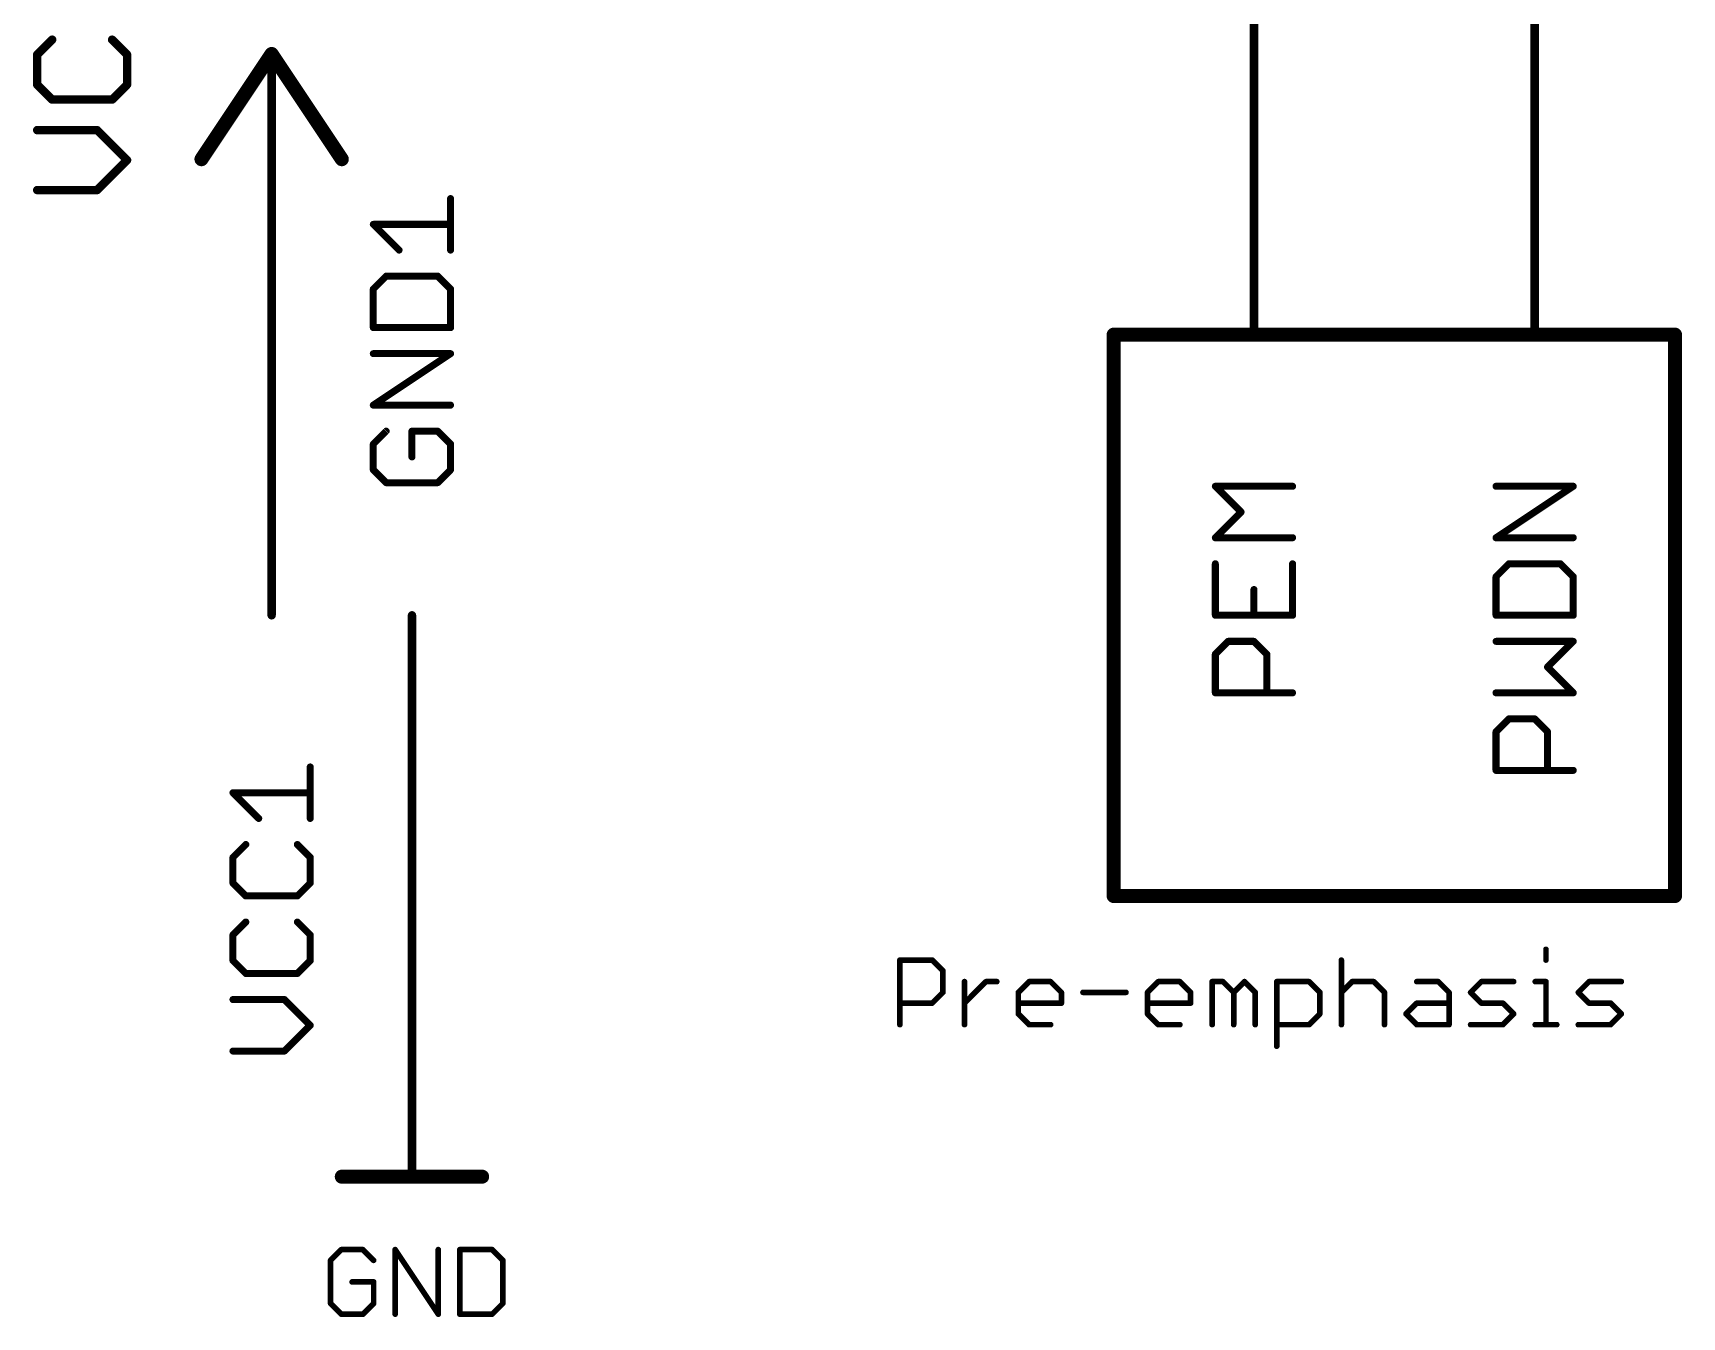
# Model space of a CAD drawing. Extents: x -72 to 265, y -97 to 216.
# Drawn here: x 115.06 to 144.91, y -12.7 to 10.54 of the extents above; entities that cross this region are included whole.
import ezdxf

# ---------------------------------------------------------------- set-up
doc = ezdxf.new("R2010")
doc.units = 0
for name, color, linetype in [('91', 94, 'CONTINUOUS'), ('94', 14, 'CONTINUOUS'), ('95', 251, 'CONTINUOUS'), ('96', 251, 'CONTINUOUS')]:
    doc.layers.add(name, color=color, linetype=linetype)

msp = doc.modelspace()

# ---------------------------------------------------------------- linework, layer by layer
at = {"layer": '91', "const_width": 0.1524}
for points in [[(137.16, 10.16), (137.16, 12.7)], [(142.24, 10.16), (142.24, 12.7)], [(119.38, 5.08), (119.38, 7.62)], [(121.92, -5.08), (121.92, -7.62)]]:
    msp.add_lwpolyline(points, dxfattribs=at)
at = {"layer": '91', "const_width": 0.0762}
for points in [[(137.1219, 10.16, 1), (137.1981, 10.16)], [(142.2019, 10.16, 1), (142.2781, 10.16)], [(119.4181, 7.62, 1), (119.3419, 7.62)], [(119.3419, 5.08, 1), (119.4181, 5.08)], [(121.9581, -5.08, 1), (121.8819, -5.08)], [(121.8819, -7.62, 1), (121.9581, -7.62)]]:
    msp.add_lwpolyline(points, format="xyb", dxfattribs=at)
at = {"layer": '94'}
for points, const_width in [([(119.38, 10.16), (118.11, 8.255)], 0.254), ([(120.65, 8.255), (119.38, 10.16)], 0.254), ([(119.38, 7.62), (119.38, 10.16)], 0.1524), ([(137.16, 10.16), (137.16, 5.08)], 0.1524), ([(142.24, 10.16), (142.24, 5.08)], 0.1524), ([(119.38, 5.08), (119.38, 0)], 0.1524), ([(144.78, 5.08), (134.62, 5.08)], 0.254), ([(134.62, 5.08), (134.62, -5.08)], 0.254), ([(144.78, -5.08), (144.78, 5.08)], 0.254), ([(121.92, -5.08), (121.92, 0)], 0.1524), ([(134.62, -5.08), (144.78, -5.08)], 0.254), ([(121.92, -7.62), (121.92, -10.16)], 0.1524), ([(120.65, -10.16), (123.19, -10.16)], 0.254)]:
    msp.add_lwpolyline(points, dxfattribs=dict(at, const_width=const_width))
for points, const_width in [([(119.4328, 10.1952, 1), (119.3272, 10.1248)], 0.127), ([(119.4328, 10.1248, 1), (119.3272, 10.1952)], 0.127), ([(119.4181, 10.16, 1), (119.3419, 10.16)], 0.0762), ([(137.1981, 10.16, 1), (137.1219, 10.16)], 0.0762), ([(142.2781, 10.16, 1), (142.2019, 10.16)], 0.0762), ([(118.0572, 8.2902, 1), (118.1628, 8.2198)], 0.127), ([(120.5972, 8.2198, 1), (120.7028, 8.2902)], 0.127), ([(119.3419, 7.62, 1), (119.4181, 7.62)], 0.0762), ([(119.4181, 5.08, 1), (119.3419, 5.08)], 0.0762), ([(134.62, 5.1435, 1), (134.62, 5.0165)], 0.127), ([(134.6835, 5.08, 1), (134.5565, 5.08)], 0.127), ([(137.1219, 5.08, 1), (137.1981, 5.08)], 0.0762), ([(142.2019, 5.08, 1), (142.2781, 5.08)], 0.0762), ([(144.8435, 5.08, 1), (144.7165, 5.08)], 0.127), ([(144.78, 5.0165, 1), (144.78, 5.1435)], 0.127), ([(119.3419, 0, 1), (119.4181, 0)], 0.0762), ([(121.9581, 0, 1), (121.8819, 0)], 0.0762), ([(121.8819, -5.08, 1), (121.9581, -5.08)], 0.0762), ([(134.62, -5.0165, 1), (134.62, -5.1435)], 0.127), ([(134.5565, -5.08, 1), (134.6835, -5.08)], 0.127), ([(144.7165, -5.08, 1), (144.8435, -5.08)], 0.127), ([(144.78, -5.1435, 1), (144.78, -5.0165)], 0.127), ([(121.9581, -7.62, 1), (121.8819, -7.62)], 0.0762), ([(120.65, -10.0965, 1), (120.65, -10.2235)], 0.127), ([(121.8819, -10.16, 1), (121.9581, -10.16)], 0.0762), ([(123.19, -10.2235, 1), (123.19, -10.0965)], 0.127)]:
    msp.add_lwpolyline(points, format="xyb", dxfattribs=dict(at, const_width=const_width))
at = {"layer": '95'}
for points, const_width in [([(122.6185, 6.6101), (122.6185, 7.5423)], 0.127), ([(121.6864, 6.6101), (121.2203, 7.0762)], 0.127), ([(121.2203, 7.0762), (122.6185, 7.0762)], 0.127), ([(121.4533, 6.139), (121.2203, 5.906)], 0.127), ([(121.2203, 5.906), (121.2203, 5.2069)], 0.127), ([(122.3855, 6.139), (121.4533, 6.139)], 0.127), ([(122.6185, 5.906), (122.3855, 6.139)], 0.127), ([(122.6185, 5.2069), (122.6185, 5.906)], 0.127), ([(121.2203, 5.2069), (122.6185, 5.2069)], 0.127), ([(121.2203, 3.8036), (122.6185, 4.7357)], 0.127), ([(122.6185, 4.7357), (121.2203, 4.7357)], 0.127), ([(122.6185, 3.8036), (121.2203, 3.8036)], 0.127), ([(121.4533, 3.3324), (121.2203, 3.0994)], 0.127), ([(122.3855, 3.3324), (121.9194, 3.3324)], 0.127), ([(121.9194, 3.3324), (121.9194, 2.8664)], 0.127), ([(122.6185, 3.0994), (122.3855, 3.3324)], 0.127), ([(121.2203, 3.0994), (121.2203, 2.6333)], 0.127), ([(122.6185, 2.6333), (122.6185, 3.0994)], 0.127), ([(121.2203, 2.6333), (121.4533, 2.4003)], 0.127), ([(122.3855, 2.4003), (122.6185, 2.6333)], 0.127), ([(121.4533, 2.4003), (122.3855, 2.4003)], 0.127), ([(136.9264, 1.8695), (136.4603, 2.3355)], 0.127), ([(136.4603, 2.3355), (137.8585, 2.3355)], 0.127), ([(141.5403, 1.4034), (142.9385, 2.3355)], 0.127), ([(142.9385, 2.3355), (141.5403, 2.3355)], 0.127), ([(136.4603, 1.4034), (136.9264, 1.8695)], 0.127), ([(137.8585, 1.4034), (136.4603, 1.4034)], 0.127), ([(142.9385, 1.4034), (141.5403, 1.4034)], 0.127), ([(136.4603, 0.9323), (136.4603, 0.0001)], 0.127), ([(137.8585, 0.0001), (137.8585, 0.9323)], 0.127), ([(141.7733, 0.9323), (141.5403, 0.6992)], 0.127), ([(142.7055, 0.9323), (141.7733, 0.9323)], 0.127), ([(142.9385, 0.6992), (142.7055, 0.9323)], 0.127), ([(141.5403, 0.6992), (141.5403, 0.0001)], 0.127), ([(142.9385, 0.0001), (142.9385, 0.6992)], 0.127), ([(137.1594, 0.0001), (137.1594, 0.4662)], 0.127), ([(136.4603, 0.0001), (137.8585, 0.0001)], 0.127), ([(141.5403, 0.0001), (142.9385, 0.0001)], 0.127), ([(136.4603, -0.704), (136.6933, -0.471)], 0.127), ([(136.6933, -0.471), (137.1594, -0.471)], 0.127), ([(137.1594, -0.471), (137.3924, -0.704)], 0.127), ([(142.9385, -0.471), (141.5403, -0.471)], 0.127), ([(142.4724, -0.9371), (142.9385, -0.471)], 0.127), ([(136.4603, -1.4031), (136.4603, -0.704)], 0.127), ([(137.3924, -0.704), (137.3924, -1.4031)], 0.127), ([(142.9385, -1.4031), (142.4724, -0.9371)], 0.127), ([(137.8585, -1.4031), (136.4603, -1.4031)], 0.127), ([(141.5403, -1.4031), (142.9385, -1.4031)], 0.127), ([(141.5403, -2.1073), (141.7733, -1.8743)], 0.127), ([(141.5403, -2.8064), (141.5403, -2.1073)], 0.127), ([(141.7733, -1.8743), (142.2394, -1.8743)], 0.127), ([(142.2394, -1.8743), (142.4724, -2.1073)], 0.127), ([(142.4724, -2.1073), (142.4724, -2.8064)], 0.127), ([(120.0785, -3.6766), (120.0785, -2.7445)], 0.127), ([(142.9385, -2.8064), (141.5403, -2.8064)], 0.127), ([(119.1464, -3.6766), (118.6803, -3.2105)], 0.127), ([(118.6803, -3.2105), (120.0785, -3.2105)], 0.127), ([(118.9133, -4.1477), (118.6803, -4.3808)], 0.127), ([(120.0785, -4.3808), (119.8455, -4.1477)], 0.127), ([(118.6803, -4.3808), (118.6803, -4.8468)], 0.127), ([(120.0785, -4.8468), (120.0785, -4.3808)], 0.127), ([(118.6803, -4.8468), (118.9133, -5.0799)], 0.127), ([(118.9133, -5.0799), (119.8455, -5.0799)], 0.127), ([(119.8455, -5.0799), (120.0785, -4.8468)], 0.127), ([(118.9133, -5.551), (118.6803, -5.784)], 0.127), ([(120.0785, -5.784), (119.8455, -5.551)], 0.127), ([(118.6803, -5.784), (118.6803, -6.2501)], 0.127), ([(120.0785, -6.2501), (120.0785, -5.784)], 0.127), ([(118.6803, -6.2501), (118.9133, -6.4831)], 0.127), ([(119.8455, -6.4831), (120.0785, -6.2501)], 0.127), ([(130.7508, -7.4092), (130.7508, -6.2398)], 0.1016), ([(130.7508, -6.2398), (131.3355, -6.2398)], 0.1016), ([(131.3355, -6.2398), (131.5304, -6.4347)], 0.1016), ([(138.7417, -6.2398), (138.7417, -7.4092)], 0.1016), ([(142.4448, -6.0449), (142.4448, -6.2398)], 0.1016), ([(118.9133, -6.4831), (119.8455, -6.4831)], 0.127), ([(131.5304, -6.4347), (131.5304, -6.8245)], 0.1016), ([(131.5304, -6.8245), (131.3355, -7.0194)], 0.1016), ([(131.9202, -7.4092), (131.9202, -6.6296)], 0.1016), ([(131.9202, -7.0194), (132.31, -6.6296)], 0.1016), ([(132.31, -6.6296), (132.5049, -6.6296)], 0.1016), ([(132.8947, -6.8245), (133.0896, -6.6296)], 0.1016), ([(132.8947, -7.2143), (132.8947, -6.8245)], 0.1016), ([(133.0896, -6.6296), (133.4794, -6.6296)], 0.1016), ([(133.4794, -6.6296), (133.6743, -6.8245)], 0.1016), ([(133.6743, -6.8245), (133.6743, -7.0194)], 0.1016), ([(134.0641, -6.8245), (134.8437, -6.8245)], 0.1016), ([(135.2335, -6.8245), (135.4284, -6.6296)], 0.1016), ([(135.2335, -7.2143), (135.2335, -6.8245)], 0.1016), ([(135.4284, -6.6296), (135.8182, -6.6296)], 0.1016), ([(135.8182, -6.6296), (136.0131, -6.8245)], 0.1016), ([(136.0131, -6.8245), (136.0131, -7.0194)], 0.1016), ([(136.4029, -7.4092), (136.4029, -6.6296)], 0.1016), ([(136.4029, -6.6296), (136.5978, -6.6296)], 0.1016), ([(136.5978, -6.6296), (136.7927, -6.8245)], 0.1016), ([(136.7927, -6.8245), (136.9876, -6.6296)], 0.1016), ([(136.7927, -6.8245), (136.7927, -7.4092)], 0.1016), ([(136.9876, -6.6296), (137.1825, -6.8245)], 0.1016), ([(137.1825, -6.8245), (137.1825, -7.4092)], 0.1016), ([(137.5723, -7.799), (137.5723, -6.6296)], 0.1016), ([(137.5723, -6.6296), (138.157, -6.6296)], 0.1016), ([(138.157, -6.6296), (138.3519, -6.8245)], 0.1016), ([(138.3519, -6.8245), (138.3519, -7.2143)], 0.1016), ([(138.7417, -6.8245), (138.9366, -6.6296)], 0.1016), ([(138.9366, -6.6296), (139.3264, -6.6296)], 0.1016), ([(139.3264, -6.6296), (139.5213, -6.8245)], 0.1016), ([(139.5213, -6.8245), (139.5213, -7.4092)], 0.1016), ([(140.106, -6.6296), (140.4958, -6.6296)], 0.1016), ([(140.4958, -6.6296), (140.6907, -6.8245)], 0.1016), ([(140.6907, -6.8245), (140.6907, -7.4092)], 0.1016), ([(141.0805, -6.8245), (141.2754, -6.6296)], 0.1016), ([(141.2754, -7.0194), (141.0805, -6.8245)], 0.1016), ([(141.2754, -6.6296), (141.8601, -6.6296)], 0.1016), ([(142.2499, -6.6296), (142.4448, -6.6296)], 0.1016), ([(142.4448, -6.6296), (142.4448, -7.4092)], 0.1016), ([(143.0295, -6.8245), (143.2244, -6.6296)], 0.1016), ([(143.2244, -7.0194), (143.0295, -6.8245)], 0.1016), ([(143.2244, -6.6296), (143.8091, -6.6296)], 0.1016), ([(119.6124, -6.9543), (118.6803, -6.9543)], 0.127), ([(120.0785, -7.4204), (119.6124, -6.9543)], 0.127), ([(131.3355, -7.0194), (130.7508, -7.0194)], 0.1016), ([(133.6743, -7.0194), (132.8947, -7.0194)], 0.1016), ([(136.0131, -7.0194), (135.2335, -7.0194)], 0.1016), ([(139.9111, -7.2143), (140.106, -7.0194)], 0.1016), ([(140.106, -7.0194), (140.6907, -7.0194)], 0.1016), ([(141.6652, -7.0194), (141.2754, -7.0194)], 0.1016), ([(141.8601, -7.2143), (141.6652, -7.0194)], 0.1016), ([(143.6142, -7.0194), (143.2244, -7.0194)], 0.1016), ([(143.8091, -7.2143), (143.6142, -7.0194)], 0.1016), ([(119.6124, -7.8864), (120.0785, -7.4204)], 0.127), ([(133.0896, -7.4092), (132.8947, -7.2143)], 0.1016), ([(133.4794, -7.4092), (133.0896, -7.4092)], 0.1016), ([(135.4284, -7.4092), (135.2335, -7.2143)], 0.1016), ([(135.8182, -7.4092), (135.4284, -7.4092)], 0.1016), ([(138.157, -7.4092), (137.5723, -7.4092)], 0.1016), ([(138.3519, -7.2143), (138.157, -7.4092)], 0.1016), ([(140.106, -7.4092), (139.9111, -7.2143)], 0.1016), ([(140.6907, -7.4092), (140.106, -7.4092)], 0.1016), ([(141.0805, -7.4092), (141.6652, -7.4092)], 0.1016), ([(141.6652, -7.4092), (141.8601, -7.2143)], 0.1016), ([(142.2499, -7.4092), (142.6397, -7.4092)], 0.1016), ([(143.0295, -7.4092), (143.6142, -7.4092)], 0.1016), ([(143.6142, -7.4092), (143.8091, -7.2143)], 0.1016), ([(118.6803, -7.8864), (119.6124, -7.8864)], 0.127)]:
    msp.add_lwpolyline(points, dxfattribs=dict(at, const_width=const_width))
for points, const_width in [([(122.6503, 7.5423, 1), (122.5868, 7.5423)], 0.0635), ([(121.2203, 7.1079, 1), (121.2203, 7.0444)], 0.0635), ([(121.2428, 7.0986, 1), (121.1979, 7.0537)], 0.0635), ([(122.6185, 7.0444, 1), (122.6185, 7.1079)], 0.0635), ([(121.6639, 6.5877, 1), (121.7088, 6.6326)], 0.0635), ([(122.5868, 6.6101, 1), (122.6503, 6.6101)], 0.0635), ([(121.2521, 5.906, 1), (121.1886, 5.906)], 0.0635), ([(121.4533, 6.1707, 1), (121.4533, 6.1072)], 0.0635), ([(121.4758, 6.1165, 1), (121.4309, 6.1614)], 0.0635), ([(122.4079, 6.1614, 1), (122.363, 6.1165)], 0.0635), ([(122.3855, 6.1072, 1), (122.3855, 6.1707)], 0.0635), ([(122.6503, 5.906, 1), (122.5868, 5.906)], 0.0635), ([(121.1979, 5.9284, 1), (121.2428, 5.8835)], 0.0635), ([(122.596, 5.8835, 1), (122.641, 5.9284)], 0.0635), ([(121.2203, 5.2386, 1), (121.2203, 5.1751)], 0.0635), ([(121.1886, 5.2069, 1), (121.2521, 5.2069)], 0.0635), ([(122.5868, 5.2069, 1), (122.6503, 5.2069)], 0.0635), ([(122.6185, 5.1751, 1), (122.6185, 5.2386)], 0.0635), ([(121.2203, 4.7675, 1), (121.2203, 4.704)], 0.0635), ([(122.6361, 4.7093, 1), (122.6009, 4.7621)], 0.0635), ([(122.6185, 4.704, 1), (122.6185, 4.7675)], 0.0635), ([(121.2203, 3.8353, 1), (121.2203, 3.7718)], 0.0635), ([(121.2027, 3.83, 1), (121.2379, 3.7772)], 0.0635), ([(122.6185, 3.7718, 1), (122.6185, 3.8353)], 0.0635), ([(121.4758, 3.31, 1), (121.4309, 3.3549)], 0.0635), ([(121.9194, 3.3642, 1), (121.9194, 3.3007)], 0.0635), ([(121.9512, 3.3324, 1), (121.8877, 3.3324)], 0.0635), ([(122.4079, 3.3549, 1), (122.363, 3.31)], 0.0635), ([(122.3855, 3.3007, 1), (122.3855, 3.3642)], 0.0635), ([(121.2521, 3.0994, 1), (121.1886, 3.0994)], 0.0635), ([(121.1979, 3.1218, 1), (121.2428, 3.0769)], 0.0635), ([(122.6503, 3.0994, 1), (122.5868, 3.0994)], 0.0635), ([(122.596, 3.0769, 1), (122.641, 3.1218)], 0.0635), ([(121.2428, 2.6558, 1), (121.1979, 2.6109)], 0.0635), ([(121.8877, 2.8664, 1), (121.9512, 2.8664)], 0.0635), ([(122.641, 2.6109, 1), (122.596, 2.6558)], 0.0635), ([(121.1886, 2.6333, 1), (121.2521, 2.6333)], 0.0635), ([(121.4533, 2.4321, 1), (121.4533, 2.3685)], 0.0635), ([(121.4309, 2.3778, 1), (121.4758, 2.4228)], 0.0635), ([(122.363, 2.4228, 1), (122.4079, 2.3778)], 0.0635), ([(122.3855, 2.3685, 1), (122.3855, 2.4321)], 0.0635), ([(122.5868, 2.6333, 1), (122.6503, 2.6333)], 0.0635), ([(136.4603, 2.3673, 1), (136.4603, 2.3038)], 0.0635), ([(136.4828, 2.358, 1), (136.4379, 2.3131)], 0.0635), ([(137.8585, 2.3038, 1), (137.8585, 2.3673)], 0.0635), ([(141.5403, 2.3673, 1), (141.5403, 2.3038)], 0.0635), ([(142.9561, 2.3091, 1), (142.9209, 2.362)], 0.0635), ([(142.9385, 2.3038, 1), (142.9385, 2.3673)], 0.0635), ([(136.9488, 1.847, 1), (136.9039, 1.8919)], 0.0635), ([(136.9039, 1.847, 1), (136.9488, 1.8919)], 0.0635), ([(136.4603, 1.4352, 1), (136.4603, 1.3717)], 0.0635), ([(136.4379, 1.4259, 1), (136.4828, 1.381)], 0.0635), ([(137.8585, 1.3717, 1), (137.8585, 1.4352)], 0.0635), ([(141.5403, 1.4352, 1), (141.5403, 1.3717)], 0.0635), ([(141.5227, 1.4298, 1), (141.5579, 1.377)], 0.0635), ([(142.9385, 1.3717, 1), (142.9385, 1.4352)], 0.0635), ([(136.4921, 0.9323, 1), (136.4286, 0.9323)], 0.0635), ([(137.8903, 0.9323, 1), (137.8268, 0.9323)], 0.0635), ([(141.7733, 0.964, 1), (141.7733, 0.9005)], 0.0635), ([(141.7958, 0.9098, 1), (141.7509, 0.9547)], 0.0635), ([(142.7279, 0.9547, 1), (142.683, 0.9098)], 0.0635), ([(142.7055, 0.9005, 1), (142.7055, 0.964)], 0.0635), ([(141.5721, 0.6992, 1), (141.5086, 0.6992)], 0.0635), ([(141.5179, 0.7217, 1), (141.5628, 0.6768)], 0.0635), ([(142.9702, 0.6992, 1), (142.9068, 0.6992)], 0.0635), ([(142.916, 0.6768, 1), (142.961, 0.7217)], 0.0635), ([(137.1912, 0.4662, 1), (137.1277, 0.4662)], 0.0635), ([(136.4603, 0.0319, 1), (136.4603, -0.0316)], 0.0635), ([(136.4286, 0.0001, 1), (136.4921, 0.0001)], 0.0635), ([(137.1277, 0.0001, 1), (137.1912, 0.0001)], 0.0635), ([(137.8268, 0.0001, 1), (137.8903, 0.0001)], 0.0635), ([(137.8585, -0.0316, 1), (137.8585, 0.0319)], 0.0635), ([(141.5403, 0.0319, 1), (141.5403, -0.0316)], 0.0635), ([(141.5086, 0.0001, 1), (141.5721, 0.0001)], 0.0635), ([(142.9068, 0.0001, 1), (142.9702, 0.0001)], 0.0635), ([(142.9385, -0.0316, 1), (142.9385, 0.0319)], 0.0635), ([(136.6933, -0.4393, 1), (136.6933, -0.5028)], 0.0635), ([(136.7158, -0.4935, 1), (136.6709, -0.4486)], 0.0635), ([(137.1819, -0.4486, 1), (137.137, -0.4935)], 0.0635), ([(137.1594, -0.5028, 1), (137.1594, -0.4393)], 0.0635), ([(141.5403, -0.4393, 1), (141.5403, -0.5028)], 0.0635), ([(142.961, -0.4935, 1), (142.916, -0.4486)], 0.0635), ([(142.9385, -0.5028, 1), (142.9385, -0.4393)], 0.0635), ([(136.4921, -0.704, 1), (136.4286, -0.704)], 0.0635), ([(136.4379, -0.6816, 1), (136.4828, -0.7265)], 0.0635), ([(137.4242, -0.704, 1), (137.3607, -0.704)], 0.0635), ([(137.37, -0.7265, 1), (137.4149, -0.6816)], 0.0635), ([(142.4949, -0.9146, 1), (142.45, -0.9595)], 0.0635), ([(142.45, -0.9146, 1), (142.4949, -0.9595)], 0.0635), ([(136.4603, -1.3714, 1), (136.4603, -1.4349)], 0.0635), ([(136.4286, -1.4031, 1), (136.4921, -1.4031)], 0.0635), ([(137.3607, -1.4031, 1), (137.4242, -1.4031)], 0.0635), ([(137.8585, -1.4349, 1), (137.8585, -1.3714)], 0.0635), ([(141.5403, -1.3714, 1), (141.5403, -1.4349)], 0.0635), ([(142.916, -1.4256, 1), (142.961, -1.3807)], 0.0635), ([(142.9385, -1.4349, 1), (142.9385, -1.3714)], 0.0635), ([(141.5721, -2.1073, 1), (141.5086, -2.1073)], 0.0635), ([(141.5179, -2.0849, 1), (141.5628, -2.1298)], 0.0635), ([(141.7733, -1.8425, 1), (141.7733, -1.906)], 0.0635), ([(141.7958, -1.8967, 1), (141.7509, -1.8518)], 0.0635), ([(142.2619, -1.8518, 1), (142.217, -1.8967)], 0.0635), ([(142.2394, -1.906, 1), (142.2394, -1.8425)], 0.0635), ([(142.5042, -2.1073, 1), (142.4407, -2.1073)], 0.0635), ([(142.45, -2.1298, 1), (142.4949, -2.0849)], 0.0635), ([(120.1103, -2.7445, 1), (120.0468, -2.7445)], 0.0635), ([(141.5403, -2.7747, 1), (141.5403, -2.8382)], 0.0635), ([(141.5086, -2.8064, 1), (141.5721, -2.8064)], 0.0635), ([(142.4407, -2.8064, 1), (142.5042, -2.8064)], 0.0635), ([(142.9385, -2.8382, 1), (142.9385, -2.7747)], 0.0635), ([(118.6803, -3.1788, 1), (118.6803, -3.2423)], 0.0635), ([(118.7028, -3.1881, 1), (118.6579, -3.233)], 0.0635), ([(120.0785, -3.2423, 1), (120.0785, -3.1788)], 0.0635), ([(119.1239, -3.699, 1), (119.1688, -3.6541)], 0.0635), ([(120.0468, -3.6766, 1), (120.1103, -3.6766)], 0.0635), ([(118.9358, -4.1702, 1), (118.8909, -4.1253)], 0.0635), ([(119.8679, -4.1253, 1), (119.823, -4.1702)], 0.0635), ([(118.7121, -4.3808, 1), (118.6486, -4.3808)], 0.0635), ([(118.6579, -4.3583, 1), (118.7028, -4.4032)], 0.0635), ([(120.1103, -4.3808, 1), (120.0468, -4.3808)], 0.0635), ([(120.056, -4.4032, 1), (120.101, -4.3583)], 0.0635), ([(118.6486, -4.8468, 1), (118.7121, -4.8468)], 0.0635), ([(118.7028, -4.8244, 1), (118.6579, -4.8693)], 0.0635), ([(118.9133, -5.0481, 1), (118.9133, -5.1116)], 0.0635), ([(118.8909, -5.1023, 1), (118.9358, -5.0574)], 0.0635), ([(119.823, -5.0574, 1), (119.8679, -5.1023)], 0.0635), ([(119.8455, -5.1116, 1), (119.8455, -5.0481)], 0.0635), ([(120.0468, -4.8468, 1), (120.1103, -4.8468)], 0.0635), ([(120.101, -4.8693, 1), (120.056, -4.8244)], 0.0635), ([(118.9358, -5.5735, 1), (118.8909, -5.5286)], 0.0635), ([(119.8679, -5.5286, 1), (119.823, -5.5735)], 0.0635), ([(118.7121, -5.784, 1), (118.6486, -5.784)], 0.0635), ([(118.6579, -5.7616, 1), (118.7028, -5.8065)], 0.0635), ([(120.1103, -5.784, 1), (120.0468, -5.784)], 0.0635), ([(120.056, -5.8065, 1), (120.101, -5.7616)], 0.0635), ([(118.6486, -6.2501, 1), (118.7121, -6.2501)], 0.0635), ([(118.7028, -6.2277, 1), (118.6579, -6.2726)], 0.0635), ([(120.0468, -6.2501, 1), (120.1103, -6.2501)], 0.0635), ([(120.101, -6.2726, 1), (120.056, -6.2277)], 0.0635), ([(130.7762, -6.2398, 1), (130.7254, -6.2398)], 0.0508), ([(130.7508, -6.2144, 1), (130.7508, -6.2652)], 0.0508), ([(131.3535, -6.2218, 1), (131.3175, -6.2578)], 0.0508), ([(131.3355, -6.2652, 1), (131.3355, -6.2144)], 0.0508), ([(138.7671, -6.2398, 1), (138.7163, -6.2398)], 0.0508), ([(142.4702, -6.0449, 1), (142.4194, -6.0449)], 0.0508), ([(142.4194, -6.2398, 1), (142.4702, -6.2398)], 0.0508), ([(118.9133, -6.4514, 1), (118.9133, -6.5149)], 0.0635), ([(118.8909, -6.5056, 1), (118.9358, -6.4607)], 0.0635), ([(119.823, -6.4607, 1), (119.8679, -6.5056)], 0.0635), ([(119.8455, -6.5149, 1), (119.8455, -6.4514)], 0.0635), ([(131.5558, -6.4347, 1), (131.505, -6.4347)], 0.0508), ([(131.5124, -6.4527, 1), (131.5484, -6.4167)], 0.0508), ([(131.505, -6.8245, 1), (131.5558, -6.8245)], 0.0508), ([(131.5484, -6.8425, 1), (131.5124, -6.8065)], 0.0508), ([(131.9456, -6.6296, 1), (131.8948, -6.6296)], 0.0508), ([(132.31, -6.6042, 1), (132.31, -6.655)], 0.0508), ([(132.328, -6.6476, 1), (132.292, -6.6116)], 0.0508), ([(132.5049, -6.655, 1), (132.5049, -6.6042)], 0.0508), ([(132.8767, -6.8065, 1), (132.9127, -6.8425)], 0.0508), ([(132.9201, -6.8245, 1), (132.8693, -6.8245)], 0.0508), ([(133.0896, -6.6042, 1), (133.0896, -6.655)], 0.0508), ([(133.1076, -6.6476, 1), (133.0716, -6.6116)], 0.0508), ([(133.4974, -6.6116, 1), (133.4614, -6.6476)], 0.0508), ([(133.4794, -6.655, 1), (133.4794, -6.6042)], 0.0508), ([(133.6997, -6.8245, 1), (133.6489, -6.8245)], 0.0508), ([(133.6563, -6.8425, 1), (133.6923, -6.8065)], 0.0508), ([(134.0641, -6.7991, 1), (134.0641, -6.8499)], 0.0508), ([(134.8437, -6.8499, 1), (134.8437, -6.7991)], 0.0508), ([(135.2155, -6.8065, 1), (135.2514, -6.8425)], 0.0508), ([(135.2589, -6.8245, 1), (135.2081, -6.8245)], 0.0508), ([(135.4284, -6.6042, 1), (135.4284, -6.655)], 0.0508), ([(135.4463, -6.6476, 1), (135.4104, -6.6116)], 0.0508), ([(135.8361, -6.6116, 1), (135.8002, -6.6476)], 0.0508), ([(135.8182, -6.655, 1), (135.8182, -6.6042)], 0.0508), ([(136.0385, -6.8245, 1), (135.9877, -6.8245)], 0.0508), ([(135.9951, -6.8425, 1), (136.031, -6.8065)], 0.0508), ([(136.4283, -6.6296, 1), (136.3775, -6.6296)], 0.0508), ([(136.4029, -6.6042, 1), (136.4029, -6.655)], 0.0508), ([(136.6157, -6.6116, 1), (136.5798, -6.6476)], 0.0508), ([(136.5978, -6.655, 1), (136.5978, -6.6042)], 0.0508), ([(136.7747, -6.8065, 1), (136.8106, -6.8425)], 0.0508), ([(136.8181, -6.8245, 1), (136.7673, -6.8245)], 0.0508), ([(136.7747, -6.8425, 1), (136.8106, -6.8065)], 0.0508), ([(137.0055, -6.6116, 1), (136.9696, -6.6476)], 0.0508), ([(137.0055, -6.6476, 1), (136.9696, -6.6116)], 0.0508), ([(137.2079, -6.8245, 1), (137.1571, -6.8245)], 0.0508), ([(137.1645, -6.8425, 1), (137.2004, -6.8065)], 0.0508), ([(137.5977, -6.6296, 1), (137.5469, -6.6296)], 0.0508), ([(137.5723, -6.6042, 1), (137.5723, -6.655)], 0.0508), ([(138.1749, -6.6116, 1), (138.139, -6.6476)], 0.0508), ([(138.157, -6.655, 1), (138.157, -6.6042)], 0.0508), ([(138.3773, -6.8245, 1), (138.3265, -6.8245)], 0.0508), ([(138.3339, -6.8425, 1), (138.3698, -6.8065)], 0.0508), ([(138.7237, -6.8065, 1), (138.7596, -6.8425)], 0.0508), ([(138.9366, -6.6042, 1), (138.9366, -6.655)], 0.0508), ([(138.9545, -6.6476, 1), (138.9186, -6.6116)], 0.0508), ([(139.3443, -6.6116, 1), (139.3084, -6.6476)], 0.0508), ([(139.3264, -6.655, 1), (139.3264, -6.6042)], 0.0508), ([(139.5467, -6.8245, 1), (139.4959, -6.8245)], 0.0508), ([(139.5033, -6.8425, 1), (139.5392, -6.8065)], 0.0508), ([(140.106, -6.6042, 1), (140.106, -6.655)], 0.0508), ([(140.5137, -6.6116, 1), (140.4778, -6.6476)], 0.0508), ([(140.4958, -6.655, 1), (140.4958, -6.6042)], 0.0508), ([(140.7161, -6.8245, 1), (140.6653, -6.8245)], 0.0508), ([(140.6727, -6.8425, 1), (140.7086, -6.8065)], 0.0508), ([(141.0984, -6.8065, 1), (141.0625, -6.8425)], 0.0508), ([(141.0625, -6.8065, 1), (141.0984, -6.8425)], 0.0508), ([(141.2754, -6.6042, 1), (141.2754, -6.655)], 0.0508), ([(141.2933, -6.6476, 1), (141.2574, -6.6116)], 0.0508), ([(141.8601, -6.655, 1), (141.8601, -6.6042)], 0.0508), ([(142.2499, -6.6042, 1), (142.2499, -6.655)], 0.0508), ([(142.4702, -6.6296, 1), (142.4194, -6.6296)], 0.0508), ([(142.4448, -6.655, 1), (142.4448, -6.6042)], 0.0508), ([(143.0474, -6.8065, 1), (143.0115, -6.8425)], 0.0508), ([(143.0115, -6.8065, 1), (143.0474, -6.8425)], 0.0508), ([(143.2244, -6.6042, 1), (143.2244, -6.655)], 0.0508), ([(143.2423, -6.6476, 1), (143.2064, -6.6116)], 0.0508), ([(143.8091, -6.655, 1), (143.8091, -6.6042)], 0.0508), ([(118.6803, -6.9225, 1), (118.6803, -6.986)], 0.0635), ([(119.6349, -6.9318, 1), (119.59, -6.9767)], 0.0635), ([(119.6124, -6.986, 1), (119.6124, -6.9225)], 0.0635), ([(130.7508, -6.994, 1), (130.7508, -7.0448)], 0.0508), ([(131.3175, -7.0014, 1), (131.3535, -7.0374)], 0.0508), ([(131.3355, -7.0448, 1), (131.3355, -6.994)], 0.0508), ([(131.9022, -7.0014, 1), (131.9382, -7.0374)], 0.0508), ([(132.8947, -6.994, 1), (132.8947, -7.0448)], 0.0508), ([(133.6489, -7.0194, 1), (133.6997, -7.0194)], 0.0508), ([(133.6743, -7.0448, 1), (133.6743, -6.994)], 0.0508), ([(135.2335, -6.994, 1), (135.2335, -7.0448)], 0.0508), ([(135.9877, -7.0194, 1), (136.0385, -7.0194)], 0.0508), ([(136.0131, -7.0448, 1), (136.0131, -6.994)], 0.0508), ([(140.106, -6.994, 1), (140.106, -7.0448)], 0.0508), ([(140.1239, -7.0374, 1), (140.088, -7.0014)], 0.0508), ([(140.6907, -7.0448, 1), (140.6907, -6.994)], 0.0508), ([(141.2754, -6.994, 1), (141.2754, -7.0448)], 0.0508), ([(141.2574, -7.0374, 1), (141.2933, -7.0014)], 0.0508), ([(141.6831, -7.0014, 1), (141.6472, -7.0374)], 0.0508), ([(141.6652, -7.0448, 1), (141.6652, -6.994)], 0.0508), ([(143.2244, -6.994, 1), (143.2244, -7.0448)], 0.0508), ([(143.2064, -7.0374, 1), (143.2423, -7.0014)], 0.0508), ([(143.6321, -7.0014, 1), (143.5962, -7.0374)], 0.0508), ([(143.6142, -7.0448, 1), (143.6142, -6.994)], 0.0508), ([(120.101, -7.4428, 1), (120.056, -7.3979)], 0.0635), ([(120.056, -7.4428, 1), (120.101, -7.3979)], 0.0635), ([(130.7254, -7.4092, 1), (130.7762, -7.4092)], 0.0508), ([(131.8948, -7.4092, 1), (131.9456, -7.4092)], 0.0508), ([(132.9127, -7.1963, 1), (132.8767, -7.2323)], 0.0508), ([(132.8693, -7.2143, 1), (132.9201, -7.2143)], 0.0508), ([(133.0896, -7.3838, 1), (133.0896, -7.4346)], 0.0508), ([(133.0716, -7.4272, 1), (133.1076, -7.3912)], 0.0508), ([(133.4794, -7.4346, 1), (133.4794, -7.3838)], 0.0508), ([(135.2514, -7.1963, 1), (135.2155, -7.2323)], 0.0508), ([(135.2081, -7.2143, 1), (135.2589, -7.2143)], 0.0508), ([(135.4284, -7.3838, 1), (135.4284, -7.4346)], 0.0508), ([(135.4104, -7.4272, 1), (135.4463, -7.3912)], 0.0508), ([(135.8182, -7.4346, 1), (135.8182, -7.3838)], 0.0508), ([(136.3775, -7.4092, 1), (136.4283, -7.4092)], 0.0508), ([(136.7673, -7.4092, 1), (136.8181, -7.4092)], 0.0508), ([(137.1571, -7.4092, 1), (137.2079, -7.4092)], 0.0508), ([(137.5723, -7.3838, 1), (137.5723, -7.4346)], 0.0508), ([(138.139, -7.3912, 1), (138.1749, -7.4272)], 0.0508), ([(138.157, -7.4346, 1), (138.157, -7.3838)], 0.0508), ([(138.3265, -7.2143, 1), (138.3773, -7.2143)], 0.0508), ([(138.3698, -7.2323, 1), (138.3339, -7.1963)], 0.0508), ([(138.7163, -7.4092, 1), (138.7671, -7.4092)], 0.0508), ([(139.4959, -7.4092, 1), (139.5467, -7.4092)], 0.0508), ([(139.929, -7.1963, 1), (139.8931, -7.2323)], 0.0508), ([(139.8931, -7.1963, 1), (139.929, -7.2323)], 0.0508), ([(140.106, -7.3838, 1), (140.106, -7.4346)], 0.0508), ([(140.088, -7.4272, 1), (140.1239, -7.3912)], 0.0508), ([(140.6653, -7.4092, 1), (140.7161, -7.4092)], 0.0508), ([(140.6907, -7.4346, 1), (140.6907, -7.3838)], 0.0508), ([(141.0805, -7.3838, 1), (141.0805, -7.4346)], 0.0508), ([(141.6472, -7.3912, 1), (141.6831, -7.4272)], 0.0508), ([(141.6652, -7.4346, 1), (141.6652, -7.3838)], 0.0508), ([(141.878, -7.2323, 1), (141.8421, -7.1963)], 0.0508), ([(141.8421, -7.2323, 1), (141.878, -7.1963)], 0.0508), ([(142.2499, -7.3838, 1), (142.2499, -7.4346)], 0.0508), ([(142.4194, -7.4092, 1), (142.4702, -7.4092)], 0.0508), ([(142.6397, -7.4346, 1), (142.6397, -7.3838)], 0.0508), ([(143.0295, -7.3838, 1), (143.0295, -7.4346)], 0.0508), ([(143.5962, -7.3912, 1), (143.6321, -7.4272)], 0.0508), ([(143.6142, -7.4346, 1), (143.6142, -7.3838)], 0.0508), ([(143.827, -7.2323, 1), (143.7911, -7.1963)], 0.0508), ([(143.7911, -7.2323, 1), (143.827, -7.1963)], 0.0508), ([(118.6803, -7.8547, 1), (118.6803, -7.9182)], 0.0635), ([(119.59, -7.864, 1), (119.6349, -7.9089)], 0.0635), ([(119.6124, -7.9182, 1), (119.6124, -7.8547)], 0.0635), ([(137.5469, -7.799, 1), (137.5977, -7.799)], 0.0508)]:
    msp.add_lwpolyline(points, format="xyb", dxfattribs=dict(at, const_width=const_width))
at = {"layer": '96'}
for points, const_width in [([(115.408, 10.418), (115.1368, 10.1469)], 0.1524), ([(116.7638, 10.1469), (116.4926, 10.418)], 0.1524), ([(115.1368, 10.1469), (115.1368, 9.6045)], 0.1524), ([(116.7638, 9.6045), (116.7638, 10.1469)], 0.1524), ([(115.1368, 9.6045), (115.408, 9.3334)], 0.1524), ([(116.4926, 9.3334), (116.7638, 9.6045)], 0.1524), ([(115.408, 9.3334), (116.4926, 9.3334)], 0.1524), ([(116.2215, 8.7809), (115.1368, 8.7809)], 0.1524), ([(116.7638, 8.2385), (116.2215, 8.7809)], 0.1524), ([(116.2215, 7.6962), (116.7638, 8.2385)], 0.1524), ([(115.1368, 7.6962), (116.2215, 7.6962)], 0.1524), ([(120.6417, -11.4798), (120.4468, -11.6747)], 0.1016), ([(120.4468, -11.6747), (120.4468, -12.4543)], 0.1016), ([(121.0315, -11.4798), (120.6417, -11.4798)], 0.1016), ([(121.2264, -11.6747), (121.0315, -11.4798)], 0.1016), ([(121.6162, -12.6492), (121.6162, -11.4798)], 0.1016), ([(121.6162, -11.4798), (122.3958, -12.6492)], 0.1016), ([(122.3958, -12.6492), (122.3958, -11.4798)], 0.1016), ([(122.7856, -11.4798), (122.7856, -12.6492)], 0.1016), ([(123.3703, -11.4798), (122.7856, -11.4798)], 0.1016), ([(123.5652, -11.6747), (123.3703, -11.4798)], 0.1016), ([(123.5652, -12.4543), (123.5652, -11.6747)], 0.1016), ([(121.2264, -12.0645), (120.8366, -12.0645)], 0.1016), ([(121.2264, -12.4543), (121.2264, -12.0645)], 0.1016), ([(120.4468, -12.4543), (120.6417, -12.6492)], 0.1016), ([(121.0315, -12.6492), (121.2264, -12.4543)], 0.1016), ([(123.3703, -12.6492), (123.5652, -12.4543)], 0.1016), ([(120.6417, -12.6492), (121.0315, -12.6492)], 0.1016), ([(122.7856, -12.6492), (123.3703, -12.6492)], 0.1016)]:
    msp.add_lwpolyline(points, dxfattribs=dict(at, const_width=const_width))
for points, const_width in [([(115.4349, 10.3911, 1), (115.381, 10.445)], 0.0762), ([(116.5196, 10.445, 1), (116.4657, 10.3911)], 0.0762), ([(115.1749, 10.1469, 1), (115.0987, 10.1469)], 0.0762), ([(115.1099, 10.1738, 1), (115.1638, 10.1199)], 0.0762), ([(116.8019, 10.1469, 1), (116.7257, 10.1469)], 0.0762), ([(116.7369, 10.1199, 1), (116.7907, 10.1738)], 0.0762), ([(115.1638, 9.6315, 1), (115.1099, 9.5776)], 0.0762), ([(115.0987, 9.6045, 1), (115.1749, 9.6045)], 0.0762), ([(116.7257, 9.6045, 1), (116.8019, 9.6045)], 0.0762), ([(116.7907, 9.5776, 1), (116.7369, 9.6315)], 0.0762), ([(115.408, 9.3715, 1), (115.408, 9.2953)], 0.0762), ([(115.381, 9.3064, 1), (115.4349, 9.3603)], 0.0762), ([(116.4657, 9.3603, 1), (116.5196, 9.3064)], 0.0762), ([(116.4926, 9.2953, 1), (116.4926, 9.3715)], 0.0762), ([(115.1368, 8.819, 1), (115.1368, 8.7428)], 0.0762), ([(116.2484, 8.8078, 1), (116.1945, 8.7539)], 0.0762), ([(116.2215, 8.7428, 1), (116.2215, 8.819)], 0.0762), ([(116.7907, 8.2116, 1), (116.7369, 8.2655)], 0.0762), ([(116.7369, 8.2116, 1), (116.7907, 8.2655)], 0.0762), ([(115.1368, 7.7343, 1), (115.1368, 7.6581)], 0.0762), ([(116.1945, 7.7231, 1), (116.2484, 7.6693)], 0.0762), ([(116.2215, 7.6581, 1), (116.2215, 7.7343)], 0.0762), ([(120.4288, -11.6567, 1), (120.4648, -11.6927)], 0.0508), ([(120.4722, -11.6747, 1), (120.4214, -11.6747)], 0.0508), ([(120.6417, -11.4544, 1), (120.6417, -11.5052)], 0.0508), ([(120.6597, -11.4978, 1), (120.6237, -11.4618)], 0.0508), ([(121.0495, -11.4618, 1), (121.0135, -11.4978)], 0.0508), ([(121.0315, -11.5052, 1), (121.0315, -11.4544)], 0.0508), ([(121.2084, -11.6927, 1), (121.2444, -11.6567)], 0.0508), ([(121.6416, -11.4798, 1), (121.5908, -11.4798)], 0.0508), ([(121.6373, -11.4657, 1), (121.5951, -11.4939)], 0.0508), ([(122.4212, -11.4798, 1), (122.3704, -11.4798)], 0.0508), ([(122.811, -11.4798, 1), (122.7602, -11.4798)], 0.0508), ([(122.7856, -11.4544, 1), (122.7856, -11.5052)], 0.0508), ([(123.3883, -11.4618, 1), (123.3523, -11.4978)], 0.0508), ([(123.3703, -11.5052, 1), (123.3703, -11.4544)], 0.0508), ([(123.5906, -11.6747, 1), (123.5398, -11.6747)], 0.0508), ([(123.5472, -11.6927, 1), (123.5832, -11.6567)], 0.0508), ([(120.8366, -12.0391, 1), (120.8366, -12.0899)], 0.0508), ([(121.2518, -12.0645, 1), (121.201, -12.0645)], 0.0508), ([(121.2264, -12.0899, 1), (121.2264, -12.0391)], 0.0508), ([(120.4648, -12.4363, 1), (120.4288, -12.4723)], 0.0508), ([(120.4214, -12.4543, 1), (120.4722, -12.4543)], 0.0508), ([(121.201, -12.4543, 1), (121.2518, -12.4543)], 0.0508), ([(121.2444, -12.4723, 1), (121.2084, -12.4363)], 0.0508), ([(123.5398, -12.4543, 1), (123.5906, -12.4543)], 0.0508), ([(123.5832, -12.4723, 1), (123.5472, -12.4363)], 0.0508), ([(120.6417, -12.6238, 1), (120.6417, -12.6746)], 0.0508), ([(120.6237, -12.6672, 1), (120.6597, -12.6312)], 0.0508), ([(121.0135, -12.6312, 1), (121.0495, -12.6672)], 0.0508), ([(121.0315, -12.6746, 1), (121.0315, -12.6238)], 0.0508), ([(121.5908, -12.6492, 1), (121.6416, -12.6492)], 0.0508), ([(122.3704, -12.6492, 1), (122.4212, -12.6492)], 0.0508), ([(122.3747, -12.6633, 1), (122.4169, -12.6351)], 0.0508), ([(122.7856, -12.6238, 1), (122.7856, -12.6746)], 0.0508), ([(122.7602, -12.6492, 1), (122.811, -12.6492)], 0.0508), ([(123.3523, -12.6312, 1), (123.3883, -12.6672)], 0.0508), ([(123.3703, -12.6746, 1), (123.3703, -12.6238)], 0.0508)]:
    msp.add_lwpolyline(points, format="xyb", dxfattribs=dict(at, const_width=const_width))

doc.saveas('drawing.dxf')
